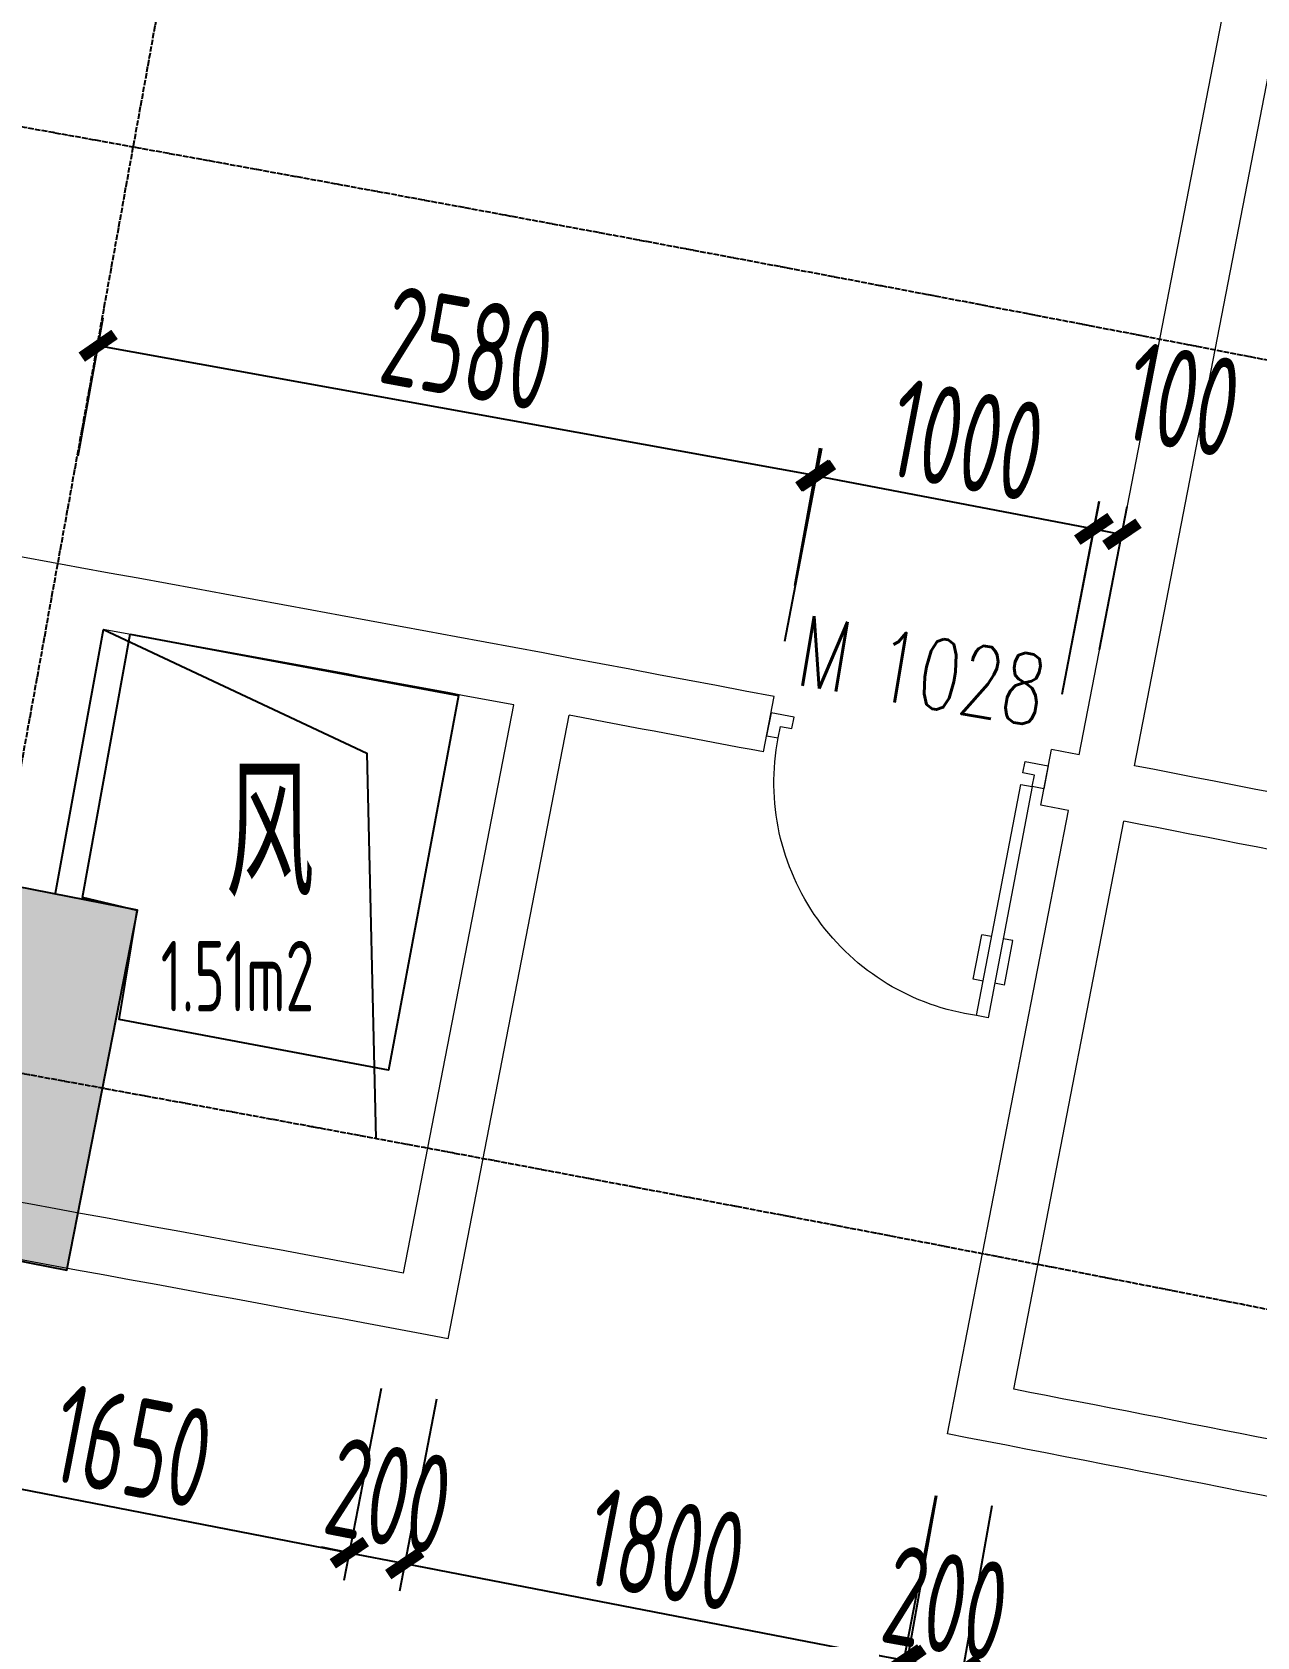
# Model space of a CAD drawing. Header units: millimetres. Extents: x 11677979 to 24947533, y -12764720 to -6308891.
# Drawn here: x 11832540 to 11836878, y -6400220 to -6394534 of the extents above; entities that cross this region are included whole.
import ezdxf
from ezdxf.enums import TextEntityAlignment as Align

# ---------------------------------------------------------------- set-up
doc = ezdxf.new("R2010")
doc.units = ezdxf.units.MM
doc.header["$LTSCALE"] = 10
for name, pattern in [('A2-RG-AXIS$0$CENTER', [2, 1.25, -0.25, 0.25, -0.25]), ('A2-RG-AXIS$0$DOTE', [2.42, 2, -0.2, 0.02, -0.2]), ('A2-RI-F4$0$A2-RG-AXIS$0$CENTER', [2, 1.25, -0.25, 0.25, -0.25]), ('A2-RI-F4$0$A2-RG-AXIS$0$DOTE', [2.42, 2, -0.2, 0.02, -0.2]), ('A2-RI-F4$0$HIDDEN', [0.375, 0.25, -0.125])]:
    doc.linetypes.add(name, pattern=pattern)
for name, color, linetype in [('A2-RB-F4$0$$34$A-DIMS-100', 1, 'Continuous'), ('A2-RG-AXIS$0$A-GRID', 1, 'A2-RG-AXIS$0$CENTER'), ('A2-RI-F4$0$A-HOLE', 2, 'Continuous'), ('A2-RI-F4$0$A-STRS-HRAL', 80, 'Continuous'), ('A2-RI-F4$0$A-SYMB-AREA', 4, 'Continuous'), ('A2-RI-F4$0$A-SYMB-DOOR', 4, 'Continuous'), ('A2-RI-F4$0$A-SYMB-NAME', 4, 'Continuous'), ('A2-RI-F4$0$A-SYMB-VOID', 35, 'Continuous'), ('A2-RI-F4$0$A2-RB-F4$0$$34$A-DIMS-100', 1, 'Continuous'), ('A2-RI-F4$0$A2-RG-AXIS$0$A-GRID', 1, 'A2-RI-F4$0$A2-RG-AXIS$0$CENTER'), ('A2-RI-F4$0$A2-RS-F4$0$A-HATH-GRAY', 8, 'Continuous'), ('A2-RI-F4$0$A2-RS-F4$0$A-WALL-CONC', 6, 'Continuous'), ('A2-RI-F4$0$防火卷帘门', 20, 'Continuous'), ('A2-RS-F4$0$A-HATH-GRAY', 8, 'Continuous'), ('A2-RS-F4$0$A-WALL-CONC', 6, 'Continuous')]:
    doc.layers.add(name, color=color, linetype=linetype)
for name, color, linetype, lineweight in [('A2-RI-F4$0$$0$A-WALL', 7, 'Continuous', 5), ('A2-RI-F4$0$A-DOOR', 32, 'Continuous', 5), ('A2-RI-F4$0$A-WALL', 7, 'Continuous', 5)]:
    doc.layers.add(name, color=color, linetype=linetype, lineweight=lineweight)
doc.styles.add('A2-RB-F4$0$$0$XD2008', font='hzs.shx', dxfattribs={"width": 0.7, "bigfont": 'hztxt.shx'})
doc.styles.add('A2-RI-F4$0$A2-RB-F4$0$$0$XD2008', font='hzs.shx', dxfattribs={"width": 0.7, "bigfont": 'hztxt.shx'})
doc.styles.add('A2-RI-F4$0$ECADI', font='hzs.shx', dxfattribs={"width": 0.7, "bigfont": 'hztxt.shx'})
doc.styles.add('A2-RI-F4$0$ECADI-TXT', font='simplex.shx', dxfattribs={"bigfont": 'hztxt.shx'})
doc.dimstyles.new('A2-RB-F4$0$$0$XD100$0', dxfattribs={"dimscale": 100, "dimtxt": 3.5, "dimasz": 1, "dimexe": 1, "dimexo": 2, "dimgap": 0.5, "dimtad": 1, "dimdec": 0, "dimdsep": 46, "dimtxsty": 'A2-RB-F4$0$$0$XD2008', "dimblk1": 'A2-RB-F4$0$$20$_ArchTick', "dimblk2": 'A2-RB-F4$0$$20$_ArchTick', "dimsah": 1, "dimcen": 2.5, "dimclrt": 4, "dimaunit": 1, "dimadec": 0, "dimazin": 0, "dimtfac": 1, "dimtdec": 0, "dimtix": 1, "dimtmove": 2, "dimatfit": 3, "dimfxl": 0, "dimtolj": 1, "dimtzin": 0, "dimarcsym": 0})
doc.dimstyles.new('A2-RI-F4$0$A2-RB-F4$0$$0$XD100$0', dxfattribs={"dimscale": 100, "dimtxt": 3.5, "dimasz": 1, "dimexe": 1, "dimexo": 2, "dimgap": 0.5, "dimtad": 1, "dimdec": 0, "dimdsep": 46, "dimtxsty": 'A2-RI-F4$0$A2-RB-F4$0$$0$XD2008', "dimblk1": 'A2-RI-F4$0$A2-RB-F4$0$$20$_ArchTick', "dimblk2": 'A2-RI-F4$0$A2-RB-F4$0$$20$_ArchTick', "dimsah": 1, "dimcen": 2.5, "dimclrt": 4, "dimaunit": 1, "dimadec": 0, "dimazin": 0, "dimtfac": 1, "dimtdec": 0, "dimtix": 1, "dimtmove": 2, "dimatfit": 3, "dimfxl": 0, "dimtolj": 1, "dimtzin": 0, "dimarcsym": 0})

# ---------------------------------------------------------------- blocks, each defined once
blk = doc.blocks.new('A2-RB-F4$0$$20$_ArchTick')
at = {"color": 0, "linetype": 'ByBlock', "const_width": 0.4}
blk.add_lwpolyline([(-0.5, -0.5), (0.5, 0.5)], dxfattribs=at)
blk = doc.blocks.new('*D28')
at = {"layer": 'A2-RB-F4$0$$34$A-DIMS-100', "color": 0, "lineweight": -2, "transparency": 16777216}
blk.add_arc((11779807.1, -6688232.2), 305605.3, 79.028404, 79.7395, dxfattribs=at)
at = {"layer": 'Defpoints', "color": 0, "transparency": 16777216}
for p in [(11836852.5, -6373096.9), (11838808.5, -6383891.3), (11836729, -6387974.8), (11836248.6, -6397095.5), (11829692, -6412654)]:
    blk.add_point(p, dxfattribs=at)
at = {"layer": 'A2-RB-F4$0$$34$A-DIMS-100', "color": 0, "lineweight": -2, "transparency": 16777216, "xscale": 100, "yscale": 100, "zscale": 100}
for p, rotation in [((11834242.7, -6387514.1), 169.7394999170681), ((11837970.7, -6388212.9), 349.0284037375345)]:
    blk.add_blockref('A2-RB-F4$0$$20$_ArchTick', p, dxfattribs=dict(at, rotation=rotation))
at = {"layer": 'A2-RB-F4$0$$34$A-DIMS-100', "color": 4, "transparency": 16777216, "insert": (11836155.4, -6387603.8), "char_height": 350, "attachment_point": 5, "rotation": 349.384, "style": 'A2-RB-F4$0$$0$XD2008'}
blk.add_mtext('\\A1;0°42\'40"', dxfattribs=at)
blk = doc.blocks.new('*D158')
at = {"layer": 'A2-RB-F4$0$$34$A-DIMS-100', "color": 0, "lineweight": -2, "transparency": 16777216}
for p, q in [((11832156.5, -6399025.4), (11832024.6, -6399705.7)), ((11833776.4, -6399339.4), (11833644.5, -6400019.7)), ((11832043.6, -6399607.5), (11833663.5, -6399921.5))]:
    blk.add_line(p, q, dxfattribs=at)
at = {"layer": 'Defpoints', "color": 0, "transparency": 16777216}
for p in [(11832194.5, -6398829), (11833814.4, -6399143.1), (11833663.5, -6399921.5)]:
    blk.add_point(p, dxfattribs=at)
at = {"layer": 'A2-RB-F4$0$$34$A-DIMS-100', "color": 0, "lineweight": -2, "transparency": 16777216, "xscale": 100, "yscale": 100, "zscale": 100}
for p, rotation in [((11832043.6, -6399607.5), 169.0284037374983), ((11833663.5, -6399921.5), 349.0284037374983)]:
    blk.add_blockref('A2-RB-F4$0$$20$_ArchTick', p, dxfattribs=dict(at, rotation=rotation))
at = {"layer": 'A2-RB-F4$0$$34$A-DIMS-100', "color": 4, "transparency": 16777216, "insert": (11832896.4, -6399543.6), "char_height": 350, "attachment_point": 5, "rotation": 349.0284, "style": 'A2-RB-F4$0$$0$XD2008'}
blk.add_mtext('\\A1;1650', dxfattribs=at)
blk = doc.blocks.new('*D160')
at = {"layer": 'A2-RB-F4$0$$34$A-DIMS-100', "color": 0, "lineweight": -2, "transparency": 16777216}
for p, q in [((11833972.7, -6399377.5), (11833840.8, -6400057.8)), ((11835739.8, -6399720), (11835607.9, -6400400.4)), ((11833859.8, -6399959.6), (11835626.9, -6400302.2))]:
    blk.add_line(p, q, dxfattribs=at)
at = {"layer": 'Defpoints', "color": 0, "transparency": 16777216}
for p in [(11834010.8, -6399181.1), (11835777.9, -6399523.7), (11835626.9, -6400302.2)]:
    blk.add_point(p, dxfattribs=at)
at = {"layer": 'A2-RB-F4$0$$34$A-DIMS-100', "color": 0, "lineweight": -2, "transparency": 16777216, "xscale": 100, "yscale": 100, "zscale": 100}
for p, rotation in [((11833859.8, -6399959.6), 169.0284037375385), ((11835626.9, -6400302.2), 349.0284037375386)]:
    blk.add_blockref('A2-RB-F4$0$$20$_ArchTick', p, dxfattribs=dict(at, rotation=rotation))
at = {"layer": 'A2-RB-F4$0$$34$A-DIMS-100', "color": 4, "transparency": 16777216, "insert": (11834786.2, -6399910), "char_height": 350, "attachment_point": 5, "rotation": 349.0284, "style": 'A2-RB-F4$0$$0$XD2008'}
blk.add_mtext('\\A1;1800', dxfattribs=at)
blk = doc.blocks.new('*D163')
at = {"layer": 'A2-RB-F4$0$$34$A-DIMS-100', "color": 0, "lineweight": -2, "transparency": 16777216}
for p, q in [((11835742.9, -6399720.6), (11835621.6, -6400402.8)), ((11835939.8, -6399755.6), (11835818.5, -6400437.8)), ((11835639.1, -6400304.3), (11835540.7, -6400286.8)), ((11835639.1, -6400304.3), (11835836, -6400339.4)), ((11835836, -6400339.4), (11835934.5, -6400356.9))]:
    blk.add_line(p, q, dxfattribs=at)
at = {"layer": 'Defpoints', "color": 0, "transparency": 16777216}
for p in [(11835777.9, -6399523.7), (11835974.8, -6399558.7), (11835836, -6400339.4)]:
    blk.add_point(p, dxfattribs=at)
at = {"layer": 'A2-RB-F4$0$$34$A-DIMS-100', "color": 0, "lineweight": -2, "transparency": 16777216, "xscale": 100, "yscale": 100, "zscale": 100}
for p, rotation in [((11835639.1, -6400304.3), 349.9207053053839), ((11835836, -6400339.4), 169.9207053053839)]:
    blk.add_blockref('A2-RB-F4$0$$20$_ArchTick', p, dxfattribs=dict(at, rotation=rotation))
at = {"layer": 'A2-RB-F4$0$$34$A-DIMS-100', "color": 4, "transparency": 16777216, "insert": (11835776.9, -6400100.3), "char_height": 350, "attachment_point": 5, "rotation": 349.9207, "style": 'A2-RB-F4$0$$0$XD2008'}
blk.add_mtext('\\A1;200', dxfattribs=at)
blk = doc.blocks.new('*D164')
at = {"layer": 'A2-RB-F4$0$$34$A-DIMS-100', "color": 0, "lineweight": -2, "transparency": 16777216}
for p, q in [((11833776.4, -6399339.4), (11833644.5, -6400019.7)), ((11833972.7, -6399377.5), (11833840.8, -6400057.8)), ((11833663.5, -6399921.5), (11833565.3, -6399902.5)), ((11833663.5, -6399921.5), (11833859.8, -6399959.6)), ((11833859.8, -6399959.6), (11833958, -6399978.6))]:
    blk.add_line(p, q, dxfattribs=at)
at = {"layer": 'Defpoints', "color": 0, "transparency": 16777216}
for p in [(11833814.4, -6399143.1), (11834010.8, -6399181.1), (11833859.8, -6399959.6)]:
    blk.add_point(p, dxfattribs=at)
at = {"layer": 'A2-RB-F4$0$$34$A-DIMS-100', "color": 0, "lineweight": -2, "transparency": 16777216, "xscale": 100, "yscale": 100, "zscale": 100}
for p, rotation in [((11833663.5, -6399921.5), 349.0284037375432), ((11833859.8, -6399959.6), 169.0284037375432)]:
    blk.add_blockref('A2-RB-F4$0$$20$_ArchTick', p, dxfattribs=dict(at, rotation=rotation))
at = {"layer": 'A2-RB-F4$0$$34$A-DIMS-100', "color": 4, "transparency": 16777216, "insert": (11833804.5, -6399719.7), "char_height": 350, "attachment_point": 5, "rotation": 349.0284, "style": 'A2-RB-F4$0$$0$XD2008'}
blk.add_mtext('\\A1;200', dxfattribs=at)
blk = doc.blocks.new('*D166')
at = {"layer": 'A2-RB-F4$0$$34$A-DIMS-100', "color": 0, "lineweight": -2, "transparency": 16777216}
for p, q in [((11835205.9, -6396691.9), (11835336.9, -6396008)), ((11835318.1, -6396106.2), (11836300.3, -6396294.4)), ((11836188.1, -6396880.1), (11836319.1, -6396196.2))]:
    blk.add_line(p, q, dxfattribs=at)
at = {"layer": 'Defpoints', "color": 0, "transparency": 16777216}
for p in [(11836300.3, -6396294.4), (11835168.3, -6396888.4), (11836150.4, -6397076.5)]:
    blk.add_point(p, dxfattribs=at)
at = {"layer": 'A2-RB-F4$0$$34$A-DIMS-100', "color": 0, "lineweight": -2, "transparency": 16777216, "xscale": 100, "yscale": 100, "zscale": 100}
for p, rotation in [((11835318.1, -6396106.2), 169.1562118540162), ((11836300.3, -6396294.4), 349.1562118540161)]:
    blk.add_blockref('A2-RB-F4$0$$20$_ArchTick', p, dxfattribs=dict(at, rotation=rotation))
at = {"layer": 'A2-RB-F4$0$$34$A-DIMS-100', "color": 4, "transparency": 16777216, "insert": (11835851.5, -6395979.3), "char_height": 350, "attachment_point": 5, "rotation": 349.1562, "style": 'A2-RB-F4$0$$0$XD2008'}
blk.add_mtext('\\A1;1000', dxfattribs=at)
blk = doc.blocks.new('*D167')
at = {"layer": 'A2-RB-F4$0$$34$A-DIMS-100', "color": 0, "lineweight": -2, "transparency": 16777216}
for p, q in [((11832703.3, -6396035.2), (11832791.7, -6395547.3)), ((11835312.2, -6396105.6), (11832773.9, -6395645.7)), ((11835241.6, -6396495.1), (11835330, -6396007.2))]:
    blk.add_line(p, q, dxfattribs=at)
at = {"layer": 'Defpoints', "color": 0, "transparency": 16777216}
for p in [(11832773.9, -6395645.7), (11832667.7, -6396232), (11835205.9, -6396691.9)]:
    blk.add_point(p, dxfattribs=at)
at = {"layer": 'A2-RB-F4$0$$34$A-DIMS-100', "color": 0, "lineweight": -2, "transparency": 16777216, "xscale": 100, "yscale": 100, "zscale": 100}
for p, rotation in [((11832773.9, -6395645.7), 169.7299996777259), ((11835312.2, -6396105.6), 349.7299996777259)]:
    blk.add_blockref('A2-RB-F4$0$$20$_ArchTick', p, dxfattribs=dict(at, rotation=rotation))
at = {"layer": 'A2-RB-F4$0$$34$A-DIMS-100', "color": 4, "transparency": 16777216, "insert": (11834083.1, -6395654.3), "char_height": 350, "attachment_point": 5, "rotation": 349.73, "style": 'A2-RB-F4$0$$0$XD2008'}
blk.add_mtext('\\A1;2580', dxfattribs=at)
blk = doc.blocks.new('*D171')
at = {"layer": 'A2-RB-F4$0$$34$A-DIMS-100', "color": 0, "lineweight": -2, "transparency": 16777216}
for p, q in [((11836222.6, -6396702.2), (11836320.6, -6396196.5)), ((11836321.2, -6396721.3), (11836419.2, -6396215.6)), ((11836301.6, -6396294.6), (11836400.2, -6396313.8))]:
    blk.add_line(p, q, dxfattribs=at)
at = {"layer": 'Defpoints', "color": 0, "transparency": 16777216}
for p in [(11836400.2, -6396313.8), (11836184.5, -6396898.6), (11836283.1, -6396917.7)]:
    blk.add_point(p, dxfattribs=at)
at = {"layer": 'A2-RB-F4$0$$34$A-DIMS-100', "color": 0, "lineweight": -2, "transparency": 16777216, "xscale": 100, "yscale": 100, "zscale": 100}
for p, rotation in [((11836301.6, -6396294.6), 169.0284037375916), ((11836400.2, -6396313.8), 349.0284037375916)]:
    blk.add_blockref('A2-RB-F4$0$$20$_ArchTick', p, dxfattribs=dict(at, rotation=rotation))
at = {"layer": 'A2-RB-F4$0$$34$A-DIMS-100', "color": 4, "transparency": 16777216, "insert": (11836616.4, -6395836.5), "char_height": 350, "attachment_point": 5, "rotation": 349.0284, "style": 'A2-RB-F4$0$$0$XD2008'}
blk.add_mtext('\\A1;100', dxfattribs=at)
blk = doc.blocks.new('A2-RG-AXIS')
at = {"layer": 'A2-RG-AXIS$0$A-GRID', "linetype": 'A2-RG-AXIS$0$DOTE'}
blk.add_line((11829692, -6412654), (11836852.5, -6373096.9), dxfattribs=at)
for radius in [308700, 304100, 300800]:
    blk.add_arc((11778730.7, -6694178.7), radius, 75.589285, 95.407644, dxfattribs=at)
blk = doc.blocks.new('A2-RI-F4$0$door-1000')
for p, q in [((0.6493, 0.6471), (0.7083, 0.7059)), ((0.7083, 0.7059), (0.7083, 0.7059)), ((0.7083, 0.7059), (0.7672, 0.6469)), ((0.6787, 0.6175), (0.6493, 0.6471)), ((0.7082, 0.647), (0.6787, 0.6175)), ((0.7376, 0.6174), (0.7082, 0.647)), ((0.7672, 0.6469), (0.7376, 0.6174)), ((0.059, 0.0588), (0, 0)), ((0.0884, 0.0293), (0.059, 0.0588)), ((0, 0), (0.0588, -0.059)), ((0, 0), (0, 0)), ((0.0589, -0.0001), (0.0884, 0.0293)), ((0.0588, -0.059), (0.0883, -0.0296)), ((0.0883, -0.0296), (0.0589, -0.0001)), ((0.1179, -0.0002), (0.0883, -0.0296)), ((0.0883, -0.0296), (0.6766, -0.6199)), ((0.7061, -0.5905), (0.1179, -0.0002)), ((0.5051, -0.3888), (0.5301, -0.3639)), ((0.4506, -0.4431), (0.4756, -0.4182)), ((0.6183, -0.5024), (0.6432, -0.4775)), ((0.5638, -0.5566), (0.5888, -0.5318)), ((0.6766, -0.6199), (0.7061, -0.5905))]:
    blk.add_line(p, q)
at = {"lineweight": 13}
for p, q in [((0.6432, -0.4775), (0.5301, -0.3639)), ((0.5638, -0.5566), (0.4506, -0.4431))]:
    blk.add_line(p, q, dxfattribs=at)
blk.add_arc((0.1481, 0.0285), 0.8333, 312.035, 44.9727, dxfattribs=at)
blk = doc.blocks.new('A2-RI-F4$0$5erhfh')
at = {"layer": 'A2-RI-F4$0$A-SYMB-AREA', "style": 'A2-RI-F4$0$ECADI', "width": 0.7}
blk.add_attdef('340M2', text='', height=2.5, dxfattribs=at).set_placement((0, 1.25), align=Align.MIDDLE_LEFT)
at = {"layer": 'A2-RI-F4$0$A-SYMB-NAME', "style": 'A2-RI-F4$0$ECADI', "width": 0.7}
blk.add_attdef('CHINESENAME', (-12.292, 3.087), '', height=4.5, dxfattribs=at)
blk = doc.blocks.new('A2-RI-F4$0$A2-RB-F4$0$$20$_ArchTick')
at = {"color": 0, "linetype": 'ByBlock', "const_width": 0.4}
blk.add_lwpolyline([(-0.5, -0.5), (0.5, 0.5)], dxfattribs=at)
blk = doc.blocks.new('*D553')
at = {"layer": 'A2-RI-F4$0$A2-RB-F4$0$$34$A-DIMS-100', "color": 0, "lineweight": -2, "transparency": 16777216}
blk.add_arc((11779807.1, -6688232.2), 305605.3, 79.028404, 79.7395, dxfattribs=at)
at = {"layer": 'Defpoints', "color": 0, "transparency": 16777216}
for p in [(11836852.5, -6373096.9), (11838808.5, -6383891.3), (11836729, -6387974.8), (11836248.6, -6397095.5), (11829692, -6412654)]:
    blk.add_point(p, dxfattribs=at)
at = {"layer": 'A2-RI-F4$0$A2-RB-F4$0$$34$A-DIMS-100', "color": 0, "lineweight": -2, "transparency": 16777216, "xscale": 100, "yscale": 100, "zscale": 100}
for p, rotation in [((11834242.7, -6387514.1), 169.7394999170681), ((11837970.7, -6388212.9), 349.0284037375345)]:
    blk.add_blockref('A2-RI-F4$0$A2-RB-F4$0$$20$_ArchTick', p, dxfattribs=dict(at, rotation=rotation))
at = {"layer": 'A2-RI-F4$0$A2-RB-F4$0$$34$A-DIMS-100', "color": 4, "transparency": 16777216, "insert": (11836155.4, -6387603.8), "char_height": 350, "attachment_point": 5, "rotation": 349.384, "style": 'A2-RI-F4$0$A2-RB-F4$0$$0$XD2008'}
blk.add_mtext('\\A1;0°42\'40"', dxfattribs=at)
blk = doc.blocks.new('*D683')
at = {"layer": 'A2-RI-F4$0$A2-RB-F4$0$$34$A-DIMS-100', "color": 0, "lineweight": -2, "transparency": 16777216}
for p, q in [((11832156.5, -6399025.4), (11832024.6, -6399705.7)), ((11833776.4, -6399339.4), (11833644.5, -6400019.7)), ((11832043.6, -6399607.5), (11833663.5, -6399921.5))]:
    blk.add_line(p, q, dxfattribs=at)
at = {"layer": 'Defpoints', "color": 0, "transparency": 16777216}
for p in [(11832194.5, -6398829), (11833814.4, -6399143.1), (11833663.5, -6399921.5)]:
    blk.add_point(p, dxfattribs=at)
at = {"layer": 'A2-RI-F4$0$A2-RB-F4$0$$34$A-DIMS-100', "color": 0, "lineweight": -2, "transparency": 16777216, "xscale": 100, "yscale": 100, "zscale": 100}
for p, rotation in [((11832043.6, -6399607.5), 169.0284037374983), ((11833663.5, -6399921.5), 349.0284037374983)]:
    blk.add_blockref('A2-RI-F4$0$A2-RB-F4$0$$20$_ArchTick', p, dxfattribs=dict(at, rotation=rotation))
at = {"layer": 'A2-RI-F4$0$A2-RB-F4$0$$34$A-DIMS-100', "color": 4, "transparency": 16777216, "insert": (11832896.4, -6399543.6), "char_height": 350, "attachment_point": 5, "rotation": 349.0284, "style": 'A2-RI-F4$0$A2-RB-F4$0$$0$XD2008'}
blk.add_mtext('\\A1;1650', dxfattribs=at)
blk = doc.blocks.new('*D685')
at = {"layer": 'A2-RI-F4$0$A2-RB-F4$0$$34$A-DIMS-100', "color": 0, "lineweight": -2, "transparency": 16777216}
for p, q in [((11833972.7, -6399377.5), (11833840.8, -6400057.8)), ((11835739.8, -6399720), (11835607.9, -6400400.4)), ((11833859.8, -6399959.6), (11835626.9, -6400302.2))]:
    blk.add_line(p, q, dxfattribs=at)
at = {"layer": 'Defpoints', "color": 0, "transparency": 16777216}
for p in [(11834010.8, -6399181.1), (11835777.9, -6399523.7), (11835626.9, -6400302.2)]:
    blk.add_point(p, dxfattribs=at)
at = {"layer": 'A2-RI-F4$0$A2-RB-F4$0$$34$A-DIMS-100', "color": 0, "lineweight": -2, "transparency": 16777216, "xscale": 100, "yscale": 100, "zscale": 100}
for p, rotation in [((11833859.8, -6399959.6), 169.0284037375385), ((11835626.9, -6400302.2), 349.0284037375386)]:
    blk.add_blockref('A2-RI-F4$0$A2-RB-F4$0$$20$_ArchTick', p, dxfattribs=dict(at, rotation=rotation))
at = {"layer": 'A2-RI-F4$0$A2-RB-F4$0$$34$A-DIMS-100', "color": 4, "transparency": 16777216, "insert": (11834786.2, -6399910), "char_height": 350, "attachment_point": 5, "rotation": 349.0284, "style": 'A2-RI-F4$0$A2-RB-F4$0$$0$XD2008'}
blk.add_mtext('\\A1;1800', dxfattribs=at)
blk = doc.blocks.new('*D688')
at = {"layer": 'A2-RI-F4$0$A2-RB-F4$0$$34$A-DIMS-100', "color": 0, "lineweight": -2, "transparency": 16777216}
for p, q in [((11835742.9, -6399720.6), (11835621.6, -6400402.8)), ((11835939.8, -6399755.6), (11835818.5, -6400437.8)), ((11835639.1, -6400304.3), (11835540.7, -6400286.8)), ((11835639.1, -6400304.3), (11835836, -6400339.4)), ((11835836, -6400339.4), (11835934.5, -6400356.9))]:
    blk.add_line(p, q, dxfattribs=at)
at = {"layer": 'Defpoints', "color": 0, "transparency": 16777216}
for p in [(11835777.9, -6399523.7), (11835974.8, -6399558.7), (11835836, -6400339.4)]:
    blk.add_point(p, dxfattribs=at)
at = {"layer": 'A2-RI-F4$0$A2-RB-F4$0$$34$A-DIMS-100', "color": 0, "lineweight": -2, "transparency": 16777216, "xscale": 100, "yscale": 100, "zscale": 100}
for p, rotation in [((11835639.1, -6400304.3), 349.9207053053839), ((11835836, -6400339.4), 169.9207053053839)]:
    blk.add_blockref('A2-RI-F4$0$A2-RB-F4$0$$20$_ArchTick', p, dxfattribs=dict(at, rotation=rotation))
at = {"layer": 'A2-RI-F4$0$A2-RB-F4$0$$34$A-DIMS-100', "color": 4, "transparency": 16777216, "insert": (11835776.9, -6400100.3), "char_height": 350, "attachment_point": 5, "rotation": 349.9207, "style": 'A2-RI-F4$0$A2-RB-F4$0$$0$XD2008'}
blk.add_mtext('\\A1;200', dxfattribs=at)
blk = doc.blocks.new('*D689')
at = {"layer": 'A2-RI-F4$0$A2-RB-F4$0$$34$A-DIMS-100', "color": 0, "lineweight": -2, "transparency": 16777216}
for p, q in [((11833776.4, -6399339.4), (11833644.5, -6400019.7)), ((11833972.7, -6399377.5), (11833840.8, -6400057.8)), ((11833663.5, -6399921.5), (11833565.3, -6399902.5)), ((11833663.5, -6399921.5), (11833859.8, -6399959.6)), ((11833859.8, -6399959.6), (11833958, -6399978.6))]:
    blk.add_line(p, q, dxfattribs=at)
at = {"layer": 'Defpoints', "color": 0, "transparency": 16777216}
for p in [(11833814.4, -6399143.1), (11834010.8, -6399181.1), (11833859.8, -6399959.6)]:
    blk.add_point(p, dxfattribs=at)
at = {"layer": 'A2-RI-F4$0$A2-RB-F4$0$$34$A-DIMS-100', "color": 0, "lineweight": -2, "transparency": 16777216, "xscale": 100, "yscale": 100, "zscale": 100}
for p, rotation in [((11833663.5, -6399921.5), 349.0284037375432), ((11833859.8, -6399959.6), 169.0284037375432)]:
    blk.add_blockref('A2-RI-F4$0$A2-RB-F4$0$$20$_ArchTick', p, dxfattribs=dict(at, rotation=rotation))
at = {"layer": 'A2-RI-F4$0$A2-RB-F4$0$$34$A-DIMS-100', "color": 4, "transparency": 16777216, "insert": (11833804.5, -6399719.7), "char_height": 350, "attachment_point": 5, "rotation": 349.0284, "style": 'A2-RI-F4$0$A2-RB-F4$0$$0$XD2008'}
blk.add_mtext('\\A1;200', dxfattribs=at)
blk = doc.blocks.new('*D691')
at = {"layer": 'A2-RI-F4$0$A2-RB-F4$0$$34$A-DIMS-100', "color": 0, "lineweight": -2, "transparency": 16777216}
for p, q in [((11835205.9, -6396691.9), (11835336.9, -6396008)), ((11835318.1, -6396106.2), (11836300.3, -6396294.4)), ((11836188.1, -6396880.1), (11836319.1, -6396196.2))]:
    blk.add_line(p, q, dxfattribs=at)
at = {"layer": 'Defpoints', "color": 0, "transparency": 16777216}
for p in [(11836300.3, -6396294.4), (11835168.3, -6396888.4), (11836150.4, -6397076.5)]:
    blk.add_point(p, dxfattribs=at)
at = {"layer": 'A2-RI-F4$0$A2-RB-F4$0$$34$A-DIMS-100', "color": 0, "lineweight": -2, "transparency": 16777216, "xscale": 100, "yscale": 100, "zscale": 100}
for p, rotation in [((11835318.1, -6396106.2), 169.1562118540162), ((11836300.3, -6396294.4), 349.1562118540161)]:
    blk.add_blockref('A2-RI-F4$0$A2-RB-F4$0$$20$_ArchTick', p, dxfattribs=dict(at, rotation=rotation))
at = {"layer": 'A2-RI-F4$0$A2-RB-F4$0$$34$A-DIMS-100', "color": 4, "transparency": 16777216, "insert": (11835851.5, -6395979.3), "char_height": 350, "attachment_point": 5, "rotation": 349.1562, "style": 'A2-RI-F4$0$A2-RB-F4$0$$0$XD2008'}
blk.add_mtext('\\A1;1000', dxfattribs=at)
blk = doc.blocks.new('*D692')
at = {"layer": 'A2-RI-F4$0$A2-RB-F4$0$$34$A-DIMS-100', "color": 0, "lineweight": -2, "transparency": 16777216}
for p, q in [((11832703.3, -6396035.2), (11832791.7, -6395547.3)), ((11835312.2, -6396105.6), (11832773.9, -6395645.7)), ((11835241.6, -6396495.1), (11835330, -6396007.2))]:
    blk.add_line(p, q, dxfattribs=at)
at = {"layer": 'Defpoints', "color": 0, "transparency": 16777216}
for p in [(11832773.9, -6395645.7), (11832667.7, -6396232), (11835205.9, -6396691.9)]:
    blk.add_point(p, dxfattribs=at)
at = {"layer": 'A2-RI-F4$0$A2-RB-F4$0$$34$A-DIMS-100', "color": 0, "lineweight": -2, "transparency": 16777216, "xscale": 100, "yscale": 100, "zscale": 100}
for p, rotation in [((11832773.9, -6395645.7), 169.7299996777259), ((11835312.2, -6396105.6), 349.7299996777259)]:
    blk.add_blockref('A2-RI-F4$0$A2-RB-F4$0$$20$_ArchTick', p, dxfattribs=dict(at, rotation=rotation))
at = {"layer": 'A2-RI-F4$0$A2-RB-F4$0$$34$A-DIMS-100', "color": 4, "transparency": 16777216, "insert": (11834083.1, -6395654.3), "char_height": 350, "attachment_point": 5, "rotation": 349.73, "style": 'A2-RI-F4$0$A2-RB-F4$0$$0$XD2008'}
blk.add_mtext('\\A1;2580', dxfattribs=at)
blk = doc.blocks.new('*D696')
at = {"layer": 'A2-RI-F4$0$A2-RB-F4$0$$34$A-DIMS-100', "color": 0, "lineweight": -2, "transparency": 16777216}
for p, q in [((11836222.6, -6396702.2), (11836320.6, -6396196.5)), ((11836321.2, -6396721.3), (11836419.2, -6396215.6)), ((11836301.6, -6396294.6), (11836400.2, -6396313.8))]:
    blk.add_line(p, q, dxfattribs=at)
at = {"layer": 'Defpoints', "color": 0, "transparency": 16777216}
for p in [(11836400.2, -6396313.8), (11836184.5, -6396898.6), (11836283.1, -6396917.7)]:
    blk.add_point(p, dxfattribs=at)
at = {"layer": 'A2-RI-F4$0$A2-RB-F4$0$$34$A-DIMS-100', "color": 0, "lineweight": -2, "transparency": 16777216, "xscale": 100, "yscale": 100, "zscale": 100}
for p, rotation in [((11836301.6, -6396294.6), 169.0284037375916), ((11836400.2, -6396313.8), 349.0284037375916)]:
    blk.add_blockref('A2-RI-F4$0$A2-RB-F4$0$$20$_ArchTick', p, dxfattribs=dict(at, rotation=rotation))
at = {"layer": 'A2-RI-F4$0$A2-RB-F4$0$$34$A-DIMS-100', "color": 4, "transparency": 16777216, "insert": (11836616.4, -6395836.5), "char_height": 350, "attachment_point": 5, "rotation": 349.0284, "style": 'A2-RI-F4$0$A2-RB-F4$0$$0$XD2008'}
blk.add_mtext('\\A1;100', dxfattribs=at)
blk = doc.blocks.new('A2-RI-F4$0$A2-RG-AXIS')
at = {"layer": 'A2-RI-F4$0$A2-RG-AXIS$0$A-GRID', "linetype": 'A2-RI-F4$0$A2-RG-AXIS$0$DOTE'}
blk.add_line((11829692, -6412654), (11836852.5, -6373096.9), dxfattribs=at)
for radius in [308700, 304100, 300800]:
    blk.add_arc((11778730.7, -6694178.7), radius, 75.589285, 95.407644, dxfattribs=at)
blk = doc.blocks.new('A2-RI-F4$0$A2-RS-F4')
at = {"layer": 'A2-RI-F4$0$A2-RS-F4$0$A-HATH-GRAY', "ltscale": 3}
h = blk.add_hatch(color=256, dxfattribs=at)
h.paths.add_polyline_path([(11780370.9, -6378132.8), (11781370.9, -6378139.6), (11781379.7, -6376839.6), (11780379.7, -6376832.8)])
h.paths.add_polyline_path([(11771295.3, -6378216.2), (11772295, -6378194.3), (11772266.5, -6376894.6), (11771266.7, -6376916.1)])
h.paths.add_polyline_path([(11789445.2, -6378310.2), (11790444.5, -6378345.7), (11790490.7, -6377046.5), (11789491.3, -6377010.6)])
h.paths.add_polyline_path([(11794061, -6377995.6), (11794659.8, -6378034.1), (11794711.1, -6377235.6), (11794112.3, -6377197.1)])
h.paths.add_polyline_path([(11762225.8, -6378560), (11763224.5, -6378509.3), (11763158.6, -6377210.6), (11762159.9, -6377261.3)])
h.paths.add_polyline_path([(11756037.9, -6378647), (11756835.4, -6378583.6), (11756756.1, -6377586.7), (11755958.6, -6377650.1)])
h.paths.add_polyline_path([(11801644.4, -6378461.8), (11802243.1, -6378500.3), (11802294.5, -6377701.9), (11801695.7, -6377663.4)])
h.paths.add_polyline_path([(11751541.3, -6379498.7), (11752338.8, -6379435.3), (11752219.8, -6377940), (11751422.4, -6378003.4)])
h.paths.add_polyline_path([(11807663.9, -6379405.7), (11808460.5, -6379479.9), (11808571.8, -6378285.1), (11807775.3, -6378210.6)])
h.paths.add_polyline_path([(11816584.8, -6380403.2), (11817577.3, -6380525.1), (11817735.8, -6379234.7), (11816743.2, -6379112.9)])
h.paths.add_polyline_path([(11825579.4, -6381618.6), (11826568.2, -6381768.4), (11826762.9, -6380483.1), (11825774.2, -6380333.3)])
h.paths.add_polyline_path([(11793833.2, -6381538.6), (11794432, -6381577.1), (11794483.3, -6380778.7), (11793884.5, -6380740.2)])
h.paths.add_polyline_path([(11801416.6, -6382004.6), (11802015.3, -6382043.1), (11802066.7, -6381244.7), (11801467.9, -6381206.2)])
h.paths.add_polyline_path([(11834536.4, -6383084.9), (11835520.4, -6383263), (11835752, -6381983.8), (11834767.9, -6381805.7)])
h.paths.add_polyline_path([(11843441.7, -6384836.8), (11844420.2, -6385043.1), (11844688.3, -6383771), (11843709.9, -6383564.7)])
h.paths.add_polyline_path([(11849706.8, -6386047.7), (11850486.4, -6386227.4), (11850720.8, -6385255.2), (11849941.2, -6385075.5)])
h.paths.add_polyline_path([(11756683.4, -6386771.7), (11757480.7, -6386706.4), (11757402.3, -6385711.3), (11756604.9, -6385774.7)])
h.paths.add_polyline_path([(11752167.8, -6387373.9), (11752965.3, -6387310.5), (11752846.3, -6385815.2), (11752048.8, -6385878.6)])
h.paths.add_polyline_path([(11854131.9, -6387106.5), (11854911.5, -6387286.2), (11855145.9, -6386314), (11854366.3, -6386134.3)])
h.paths.add_polyline_path([(11793236.4, -6390820.6), (11793835.2, -6390859), (11793886.5, -6390060.7), (11793287.7, -6390022.2)])
h.paths.add_polyline_path([(11800819.8, -6391285.9), (11801418.6, -6391324.4), (11801469.9, -6390525.9), (11800871.2, -6390487.4)])
h.paths.add_polyline_path([(11847832.2, -6393825.3), (11848611.8, -6394005), (11848846.2, -6393032.8), (11848066.6, -6392853.1)])
h.paths.add_polyline_path([(11780263.2, -6394032.4), (11781263.2, -6394039.2), (11781272, -6392739.2), (11780272, -6392732.1)])
h.paths.add_polyline_path([(11771644.2, -6394112.4), (11772644, -6394090.4), (11772615.4, -6392790.7), (11771615.7, -6392812.3)])
h.paths.add_polyline_path([(11788881, -6394200.2), (11789880.4, -6394235.7), (11789926.5, -6392936.5), (11788927.1, -6392900.6)])
h.paths.add_polyline_path([(11793008.6, -6394363.6), (11793607.4, -6394402.1), (11793658.7, -6393603.7), (11793059.9, -6393565.2)])
h.paths.add_polyline_path([(11763031, -6394439.6), (11764029.7, -6394388.9), (11763963.9, -6393090.2), (11762965.1, -6393140.9)])
h.paths.add_polyline_path([(11757322.6, -6394796.6), (11758120, -6394731.3), (11758040.8, -6393736.3), (11757243.3, -6393799.7)])
h.paths.add_polyline_path([(11800592, -6394828.7), (11801190.8, -6394867.2), (11801242.1, -6394068.8), (11800643.4, -6394030.3)])
h.paths.add_polyline_path([(11852257.4, -6394883.9), (11853037, -6395063.6), (11853271.3, -6394091.4), (11852491.7, -6393911.7)])
h.paths.add_polyline_path([(11752786.3, -6395149.5), (11753583.8, -6395086), (11753464.9, -6393590.8), (11752667.4, -6393654.2)])
h.paths.add_polyline_path([(11806188.5, -6395237.1), (11806985.1, -6395311.3), (11807096.4, -6394116.5), (11806299.9, -6394042)])
h.paths.add_polyline_path([(11814655.7, -6396186), (11815648.4, -6396307.3), (11815806.1, -6395016.9), (11814813.5, -6394895.6)])
h.paths.add_polyline_path([(11823197.5, -6397340.4), (11824186.2, -6397490.2), (11824381, -6396204.9), (11823392.2, -6396055.1)])
h.paths.add_polyline_path([(11831681.6, -6398728.6), (11832663, -6398920.7), (11832912.6, -6397644.9), (11831931.2, -6397452.8)])
h.paths.add_polyline_path([(11840164, -6400382.5), (11841142.5, -6400588.8), (11841410.7, -6399316.8), (11840432.2, -6399110.5)])
edge = h.paths.add_edge_path()
edge.add_arc((11780719.1, -6400485.4), 450, 0, 360)
edge = h.paths.add_edge_path()
edge.add_arc((11772285.6, -6400549.4), 450, 0, 360)
edge = h.paths.add_edge_path()
edge.add_arc((11789151.8, -6400663.7), 450, 0, 360)
edge = h.paths.add_edge_path()
edge.add_arc((11763857, -6400855.6), 450, 0, 360)
h.paths.add_polyline_path([(11845945.9, -6401651.6), (11846725.5, -6401831.2), (11846959.8, -6400859), (11846180.2, -6400679.3)])
edge = h.paths.add_edge_path()
edge.add_arc((11797575.5, -6401083.9), 450, 0, 360)
edge = h.paths.add_edge_path()
edge.add_arc((11755440.6, -6401403.6), 450.5, 0, 360)
edge = h.paths.add_edge_path()
edge.add_arc((11805983.7, -6401745.9), 450, 0, 360)
h.paths.add_polyline_path([(11850371.1, -6402710), (11851150.7, -6402889.7), (11851385, -6401917.5), (11850605.5, -6401737.8)])
edge = h.paths.add_edge_path()
edge.add_arc((11814369.4, -6402649), 450, 0, 360)
edge = h.paths.add_edge_path()
edge.add_arc((11822725.7, -6403792.5), 450, 0, 360)
edge = h.paths.add_edge_path()
edge.add_arc((11831045.7, -6405175.5), 450, 0, 360)
edge = h.paths.add_edge_path()
edge.add_arc((11839322.6, -6406796.9), 450.5, 0, 360)
edge = h.paths.add_edge_path()
edge.add_arc((11847549.5, -6408655.2), 450.5, 0, 360)
at = {"layer": 'A2-RI-F4$0$A2-RS-F4$0$A-WALL-CONC'}
blk.add_3dface([(11831681.6, -6398728.6), (11832663, -6398920.7), (11832912.6, -6397644.9), (11831931.2, -6397452.8)], dxfattribs=at)
blk = doc.blocks.new('A2-RI-F4$0$ECADI-TAG-DOOR')
blk = doc.blocks.new('A2-RS-F4')
at = {"layer": 'A2-RS-F4$0$A-HATH-GRAY', "ltscale": 3}
h = blk.add_hatch(color=256, dxfattribs=at)
h.paths.add_polyline_path([(11780370.9, -6378132.8), (11781370.9, -6378139.6), (11781379.7, -6376839.6), (11780379.7, -6376832.8)])
h.paths.add_polyline_path([(11771295.3, -6378216.2), (11772295, -6378194.3), (11772266.5, -6376894.6), (11771266.7, -6376916.1)])
h.paths.add_polyline_path([(11789445.2, -6378310.2), (11790444.5, -6378345.7), (11790490.7, -6377046.5), (11789491.3, -6377010.6)])
h.paths.add_polyline_path([(11794061, -6377995.6), (11794659.8, -6378034.1), (11794711.1, -6377235.6), (11794112.3, -6377197.1)])
h.paths.add_polyline_path([(11762225.8, -6378560), (11763224.5, -6378509.3), (11763158.6, -6377210.6), (11762159.9, -6377261.3)])
h.paths.add_polyline_path([(11756037.9, -6378647), (11756835.4, -6378583.6), (11756756.1, -6377586.7), (11755958.6, -6377650.1)])
h.paths.add_polyline_path([(11801644.4, -6378461.8), (11802243.1, -6378500.3), (11802294.5, -6377701.9), (11801695.7, -6377663.4)])
h.paths.add_polyline_path([(11751541.3, -6379498.7), (11752338.8, -6379435.3), (11752219.8, -6377940), (11751422.4, -6378003.4)])
h.paths.add_polyline_path([(11807663.9, -6379405.7), (11808460.5, -6379479.9), (11808571.8, -6378285.1), (11807775.3, -6378210.6)])
h.paths.add_polyline_path([(11816584.8, -6380403.2), (11817577.3, -6380525.1), (11817735.8, -6379234.7), (11816743.2, -6379112.9)])
h.paths.add_polyline_path([(11825579.4, -6381618.6), (11826568.2, -6381768.4), (11826762.9, -6380483.1), (11825774.2, -6380333.3)])
h.paths.add_polyline_path([(11793833.2, -6381538.6), (11794432, -6381577.1), (11794483.3, -6380778.7), (11793884.5, -6380740.2)])
h.paths.add_polyline_path([(11801416.6, -6382004.6), (11802015.3, -6382043.1), (11802066.7, -6381244.7), (11801467.9, -6381206.2)])
h.paths.add_polyline_path([(11834536.4, -6383084.9), (11835520.4, -6383263), (11835752, -6381983.8), (11834767.9, -6381805.7)])
h.paths.add_polyline_path([(11843441.7, -6384836.8), (11844420.2, -6385043.1), (11844688.3, -6383771), (11843709.9, -6383564.7)])
h.paths.add_polyline_path([(11849706.8, -6386047.7), (11850486.4, -6386227.4), (11850720.8, -6385255.2), (11849941.2, -6385075.5)])
h.paths.add_polyline_path([(11756683.4, -6386771.7), (11757480.7, -6386706.4), (11757402.3, -6385711.3), (11756604.9, -6385774.7)])
h.paths.add_polyline_path([(11752167.8, -6387373.9), (11752965.3, -6387310.5), (11752846.3, -6385815.2), (11752048.8, -6385878.6)])
h.paths.add_polyline_path([(11854131.9, -6387106.5), (11854911.5, -6387286.2), (11855145.9, -6386314), (11854366.3, -6386134.3)])
h.paths.add_polyline_path([(11793236.4, -6390820.6), (11793835.2, -6390859), (11793886.5, -6390060.7), (11793287.7, -6390022.2)])
h.paths.add_polyline_path([(11800819.8, -6391285.9), (11801418.6, -6391324.4), (11801469.9, -6390525.9), (11800871.2, -6390487.4)])
h.paths.add_polyline_path([(11847832.2, -6393825.3), (11848611.8, -6394005), (11848846.2, -6393032.8), (11848066.6, -6392853.1)])
h.paths.add_polyline_path([(11780263.2, -6394032.4), (11781263.2, -6394039.2), (11781272, -6392739.2), (11780272, -6392732.1)])
h.paths.add_polyline_path([(11771644.2, -6394112.4), (11772644, -6394090.4), (11772615.4, -6392790.7), (11771615.7, -6392812.3)])
h.paths.add_polyline_path([(11788881, -6394200.2), (11789880.4, -6394235.7), (11789926.5, -6392936.5), (11788927.1, -6392900.6)])
h.paths.add_polyline_path([(11793008.6, -6394363.6), (11793607.4, -6394402.1), (11793658.7, -6393603.7), (11793059.9, -6393565.2)])
h.paths.add_polyline_path([(11763031, -6394439.6), (11764029.7, -6394388.9), (11763963.9, -6393090.2), (11762965.1, -6393140.9)])
h.paths.add_polyline_path([(11757322.6, -6394796.6), (11758120, -6394731.3), (11758040.8, -6393736.3), (11757243.3, -6393799.7)])
h.paths.add_polyline_path([(11800592, -6394828.7), (11801190.8, -6394867.2), (11801242.1, -6394068.8), (11800643.4, -6394030.3)])
h.paths.add_polyline_path([(11852257.4, -6394883.9), (11853037, -6395063.6), (11853271.3, -6394091.4), (11852491.7, -6393911.7)])
h.paths.add_polyline_path([(11752786.3, -6395149.5), (11753583.8, -6395086), (11753464.9, -6393590.8), (11752667.4, -6393654.2)])
h.paths.add_polyline_path([(11806188.5, -6395237.1), (11806985.1, -6395311.3), (11807096.4, -6394116.5), (11806299.9, -6394042)])
h.paths.add_polyline_path([(11814655.7, -6396186), (11815648.4, -6396307.3), (11815806.1, -6395016.9), (11814813.5, -6394895.6)])
h.paths.add_polyline_path([(11823197.5, -6397340.4), (11824186.2, -6397490.2), (11824381, -6396204.9), (11823392.2, -6396055.1)])
h.paths.add_polyline_path([(11831681.6, -6398728.6), (11832663, -6398920.7), (11832912.6, -6397644.9), (11831931.2, -6397452.8)])
h.paths.add_polyline_path([(11840164, -6400382.5), (11841142.5, -6400588.8), (11841410.7, -6399316.8), (11840432.2, -6399110.5)])
edge = h.paths.add_edge_path()
edge.add_arc((11780719.1, -6400485.4), 450, 0, 360)
edge = h.paths.add_edge_path()
edge.add_arc((11772285.6, -6400549.4), 450, 0, 360)
edge = h.paths.add_edge_path()
edge.add_arc((11789151.8, -6400663.7), 450, 0, 360)
edge = h.paths.add_edge_path()
edge.add_arc((11763857, -6400855.6), 450, 0, 360)
h.paths.add_polyline_path([(11845945.9, -6401651.6), (11846725.5, -6401831.2), (11846959.8, -6400859), (11846180.2, -6400679.3)])
edge = h.paths.add_edge_path()
edge.add_arc((11797575.5, -6401083.9), 450, 0, 360)
edge = h.paths.add_edge_path()
edge.add_arc((11755440.6, -6401403.6), 450.5, 0, 360)
edge = h.paths.add_edge_path()
edge.add_arc((11805983.7, -6401745.9), 450, 0, 360)
h.paths.add_polyline_path([(11850371.1, -6402710), (11851150.7, -6402889.7), (11851385, -6401917.5), (11850605.5, -6401737.8)])
edge = h.paths.add_edge_path()
edge.add_arc((11814369.4, -6402649), 450, 0, 360)
edge = h.paths.add_edge_path()
edge.add_arc((11822725.7, -6403792.5), 450, 0, 360)
edge = h.paths.add_edge_path()
edge.add_arc((11831045.7, -6405175.5), 450, 0, 360)
edge = h.paths.add_edge_path()
edge.add_arc((11839322.6, -6406796.9), 450.5, 0, 360)
edge = h.paths.add_edge_path()
edge.add_arc((11847549.5, -6408655.2), 450.5, 0, 360)
at = {"layer": 'A2-RS-F4$0$A-WALL-CONC'}
blk.add_3dface([(11831681.6, -6398728.6), (11832663, -6398920.7), (11832912.6, -6397644.9), (11831931.2, -6397452.8)], dxfattribs=at)
blk = doc.blocks.new('A2-RB-F4')
at = {"layer": 'A2-RB-F4$0$$34$A-DIMS-100'}
dim = blk.add_angular_dim_2l(base=(11836728.9832, -6387974.8196), line1=((11829691.9532, -6412654.0008), (11836852.5309, -6373096.8884)), line2=((11836248.6189, -6397095.4843), (11838808.4534, -6383891.333)), dimstyle='A2-RB-F4$0$$0$XD100$0', override={"dimadec": 4}, dxfattribs=at)
dim.commit()
dim.dimension.update_dxf_attribs({"geometry": '*D28', "text_midpoint": (11836155.3729, -6387603.8079)})
for p1, p2, distance, picture, middle in [((11835205.9, -6396691.9), (11832667.7, -6396232), -595.9, '*D167', (11834083.1, -6395654.3)), ((11835168.3, -6396888.4), (11836150.4, -6397076.5), 796.3, '*D166', (11835851.5, -6395979.3)), ((11832194.5, -6398829), (11833814.4, -6399143.1), -793, '*D158', (11832896.4, -6399543.6)), ((11833814.4, -6399143.1), (11834010.8, -6399181.1), -793, '*D164', (11833804.5, -6399719.7)), ((11834010.8, -6399181.1), (11835777.9, -6399523.7), -793, '*D160', (11834786.2, -6399910)), ((11835777.9, -6399523.7), (11835974.8, -6399558.7), -792.9, '*D163', (11835776.9, -6400100.3))]:
    dim = blk.add_aligned_dim(p1=p1, p2=p2, distance=distance, dimstyle='A2-RB-F4$0$$0$XD100$0', dxfattribs=at)
    dim.commit()
    dim.dimension.update_dxf_attribs({"geometry": picture, "text_midpoint": middle})
dim = blk.add_linear_dim(base=(11836400.2, -6396313.8), p1=(11836184.5, -6396898.6), p2=(11836283.1, -6396917.7), angle=349.0284, dimstyle='A2-RB-F4$0$$0$XD100$0', dxfattribs=at)
dim.commit()
dim.dimension.update_dxf_attribs({"geometry": '*D171', "text_midpoint": (11836616.4, -6395836.5), "dimtype": 129})
blk = doc.blocks.new('A2-RI-F4$0$A2-RB-F4')
at = {"layer": 'A2-RI-F4$0$A2-RB-F4$0$$34$A-DIMS-100'}
dim = blk.add_angular_dim_2l(base=(11836728.9832, -6387974.8196), line1=((11829691.9532, -6412654.0008), (11836852.5309, -6373096.8884)), line2=((11836248.6189, -6397095.4843), (11838808.4534, -6383891.333)), dimstyle='A2-RI-F4$0$A2-RB-F4$0$$0$XD100$0', override={"dimadec": 4}, dxfattribs=at)
dim.commit()
dim.dimension.update_dxf_attribs({"geometry": '*D553', "text_midpoint": (11836155.3729, -6387603.8079)})
for p1, p2, distance, picture, middle in [((11835205.9, -6396691.9), (11832667.7, -6396232), -595.9, '*D692', (11834083.1, -6395654.3)), ((11835168.3, -6396888.4), (11836150.4, -6397076.5), 796.3, '*D691', (11835851.5, -6395979.3)), ((11832194.5, -6398829), (11833814.4, -6399143.1), -793, '*D683', (11832896.4, -6399543.6)), ((11833814.4, -6399143.1), (11834010.8, -6399181.1), -793, '*D689', (11833804.5, -6399719.7)), ((11834010.8, -6399181.1), (11835777.9, -6399523.7), -793, '*D685', (11834786.2, -6399910)), ((11835777.9, -6399523.7), (11835974.8, -6399558.7), -792.9, '*D688', (11835776.9, -6400100.3))]:
    dim = blk.add_aligned_dim(p1=p1, p2=p2, distance=distance, dimstyle='A2-RI-F4$0$A2-RB-F4$0$$0$XD100$0', dxfattribs=at)
    dim.commit()
    dim.dimension.update_dxf_attribs({"geometry": picture, "text_midpoint": middle})
dim = blk.add_linear_dim(base=(11836400.2, -6396313.8), p1=(11836184.5, -6396898.6), p2=(11836283.1, -6396917.7), angle=349.0284, dimstyle='A2-RI-F4$0$A2-RB-F4$0$$0$XD100$0', dxfattribs=at)
dim.commit()
dim.dimension.update_dxf_attribs({"geometry": '*D696', "text_midpoint": (11836616.4, -6395836.5), "dimtype": 129})
blk = doc.blocks.new('A2-RI-F4')
blk.add_line((11832622.9, -6397585.2), (11832792.2, -6396650.4))
at = {"layer": 'A2-RI-F4$0$$0$A-WALL'}
for centre, radius, start, end in [((11778730.7, -6694178.7), 302600, 79.250885, 80.512966), ((11778730.7, -6694178.7), 302400, 79.421557, 79.701606), ((11778730.7, -6694178.7), 302400, 79.251032, 79.383663), ((11778730.7, -6694178.7), 302600, 79.042605, 79.061539), ((11776093.6, -6707519.1), 316198.5, 78.579951, 78.996709), ((11778730.7, -6694178.7), 302400, 79.042614, 79.061561), ((11778730.7, -6694178.7), 302400, 78.642974, 79.00472)]:
    blk.add_arc(centre, radius, start, end, dxfattribs=at)
at = {"layer": 'A2-RI-F4$0$A-HOLE', "ltscale": 500}
blk.add_lwpolyline([(11832887.5, -6396667.7), (11834050, -6396884.8), (11833802.1, -6398211.8), (11832847.8, -6398032.7), (11832912.4, -6397646.2), (11832718.2, -6397600.7), (11832887.5, -6396667.7)], dxfattribs=at)
at = {"layer": 'A2-RI-F4$0$A-STRS-HRAL', "ltscale": 0.25}
for radius, start, end in [(297850, 78.329141, 82.070861), (297750, 78.348384, 82.051612)]:
    blk.add_arc((11778730.7, -6694178.7), radius, start, end, dxfattribs=at)
at = {"layer": 'A2-RI-F4$0$A-SYMB-VOID', "ltscale": 500}
blk.add_lwpolyline([(11832792.2, -6396650.4), (11833725.8, -6397088.9), (11833756.8, -6398454.6)], dxfattribs=at)
at = {"layer": 'A2-RI-F4$0$A-WALL'}
for p, q in [((11836248.6, -6397095.5), (11838808.5, -6383891.3)), ((11836445, -6397133.6), (11839004.8, -6383929.4)), ((11833855.6, -6398930.7), (11834245.8, -6396918.2)), ((11835130.2, -6397084.7), (11835168.3, -6396888.4)), ((11834014.1, -6399163.9), (11834442.4, -6396954.9)), ((11836112.4, -6397272.8), (11836150.4, -6397076.5)), ((11835782.3, -6399500.7), (11836210.6, -6397291.8)), ((11836016.7, -6399342.4), (11836406.9, -6397329.9))]:
    blk.add_line(p, q, dxfattribs=at)
for radius, start, end in [(300350, 79.424241, 80.516761), (300150, 79.386326, 80.555281), (300350, 78.648003, 79.004558), (300150, 78.610316, 79.042721)]:
    blk.add_arc((11778730.7, -6694178.7), radius, start, end, dxfattribs=at)
at = {"layer": 'A2-RI-F4$0$防火卷帘门', "linetype": 'A2-RI-F4$0$HIDDEN', "ltscale": 3, "const_width": 100}
blk.add_lwpolyline([(11806586.8, -6395274.5), (11806375.8, -6397514, -0.028728), (11840199.4, -6402638.3), (11839322.6, -6406796.9)], format="xyb", dxfattribs=at)
for name in ['A2-RI-F4$0$A2-RG-AXIS', 'A2-RI-F4$0$A2-RB-F4', 'A2-RI-F4$0$A2-RS-F4']:
    blk.add_blockref(name, (0, 0))
ref = blk.add_blockref('A2-RI-F4$0$5erhfh', (11834110, -6400231.7), dxfattribs=dict(xscale=100, yscale=100, zscale=100))
ref.add_attrib('340M2', '1.51m2', (11832995.4, -6398004), dxfattribs={"layer": 'A2-RI-F4$0$A-SYMB-AREA', "height": 250, "style": 'A2-RI-F4$0$ECADI', "width": 0.7})
ref.add_attrib('CHINESENAME', '风', (11833224.7, -6397597.3), dxfattribs={"layer": 'A2-RI-F4$0$A-SYMB-NAME', "height": 450, "style": 'A2-RI-F4$0$ECADI', "width": 0.7})
at = {"layer": 'A2-RI-F4$0$A-DOOR', "xscale": -999.9999999997474, "yscale": 1000.000000000416, "zscale": 1000, "rotation": 34.05726119213362}
blk.add_blockref('A2-RI-F4$0$door-1000', (11836139.2, -6397133.7), dxfattribs=at)
at = {"layer": 'A2-RI-F4$0$A-SYMB-DOOR'}
ref = blk.add_blockref('A2-RI-F4$0$ECADI-TAG-DOOR', (11835522.7, -6397631.8, -333.3), dxfattribs=dict(at, xscale=100.0000000012518, yscale=100.0000000012518, zscale=100.0000000012518, rotation=350.4546083261731))
ref.add_attrib('门窗主编号1', 'M', dxfattribs={"height": 250, "rotation": 350.4546, "style": 'A2-RI-F4$0$ECADI-TXT', "width": 0.7}).set_placement((11835416.7, -6396875.3, -333.3), align=Align.RIGHT)
ref.add_attrib('门窗主编号2', '1028', (11835513.6, -6396895.9), dxfattribs={"height": 250, "rotation": 350.4546, "style": 'A2-RI-F4$0$ECADI-TXT', "width": 0.7})

msp = doc.modelspace()

# ---------------------------------------------------------------- block references
for name in ['A2-RI-F4', 'A2-RG-AXIS', 'A2-RB-F4', 'A2-RS-F4']:
    msp.add_blockref(name, (0, 0))

doc.saveas('drawing.dxf')
